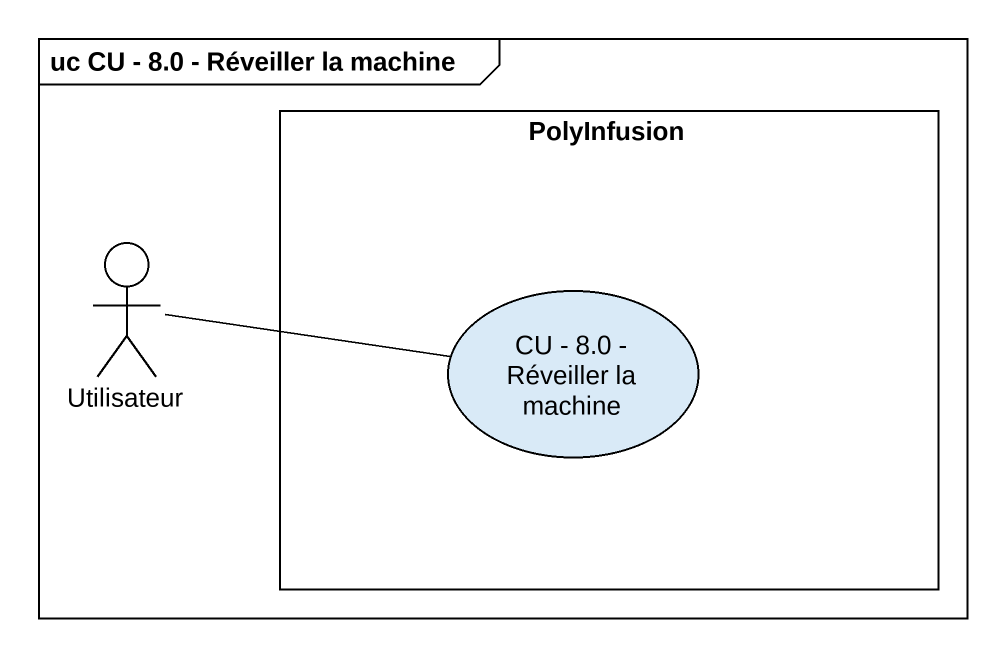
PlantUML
@startuml
mainframe uc CU - 8.0 - Réveiller la machine
rectangle PolyInfusion {
  usecase "CU - 8.0 - Réveiller la machine" as CU_8_0_Réveiller_la_machine
}
actor Utilisateur
Utilisateur -right- CU_8_0_Réveiller_la_machine
@enduml
